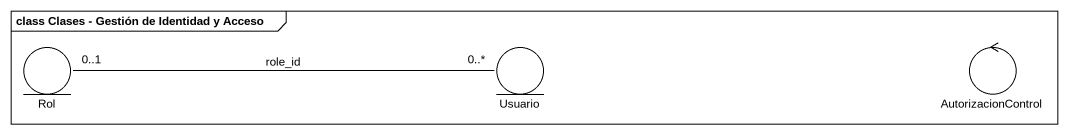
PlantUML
@startuml
mainframe class Clases - Gestión de Identidad y Acceso
entity Rol
entity Usuario
control AutorizacionControl
Usuario "0..*" -left- "0..1" Rol : role_id
@enduml
